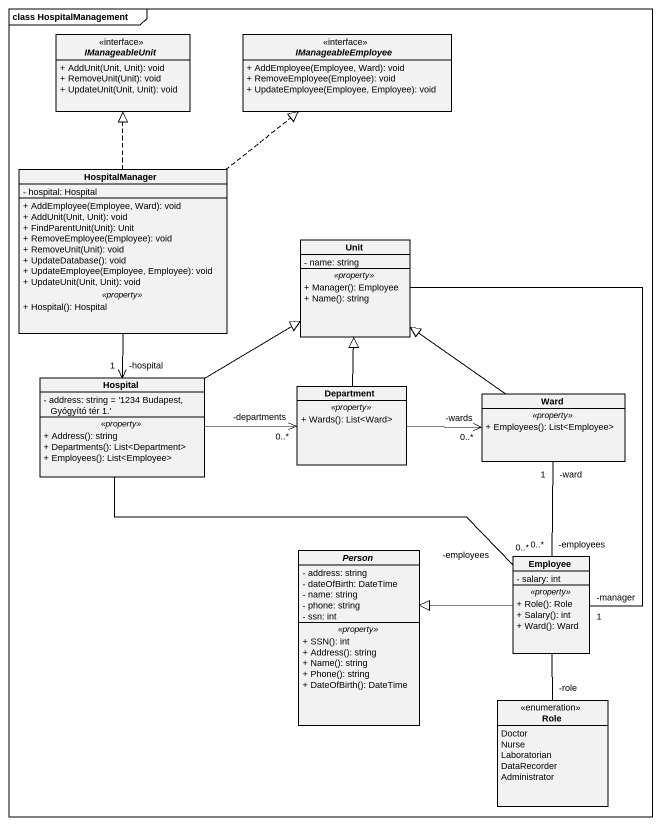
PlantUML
@startuml
mainframe class HospitalManagement
hide circle
hide empty members
skinparam classAttributeIconSize 0
interface IManageableUnit {
  + AddUnit(Unit, Unit): void
  + RemoveUnit(Unit): void
  + UpdateUnit(Unit, Unit): void
}
interface IManageableEmployee {
  + AddEmployee(Employee, Ward): void
  + RemoveEmployee(Employee): void
  + UpdateEmployee(Employee, Employee): void
}
class HospitalManager {
  - hospital: Hospital
  --
  + AddEmployee(Employee, Ward): void
  + AddUnit(Unit, Unit): void
  + FindParentUnit(Unit): Unit
  + RemoveEmployee(Employee): void
  + RemoveUnit(Unit): void
  + UpdateDatabase(): void
  + UpdateEmployee(Employee, Employee): void
  + UpdateUnit(Unit, Unit): void
  .. <<property>> ..
  + Hospital(): Hospital
}
class Unit {
  - name: string
  .. <<property>> ..
  + Manager(): Employee
  + Name(): string
}
class Hospital {
  - address: string = '1234 Budapest, Gyógyító tér 1.'
  .. <<property>> ..
  + Address(): string
  + Departments(): List<Department>
  + Employees(): List<Employee>
}
class Department {
  .. <<property>> ..
  + Wards(): List<Ward>
}
class Ward {
  .. <<property>> ..
  + Employees(): List<Employee>
}
abstract class "Person" as Person_ {
  - address: string
  - dateOfBirth: DateTime
  - name: string
  - phone: string
  - ssn: int
  .. <<property>> ..
  + SSN(): int
  + Address(): string
  + Name(): string
  + Phone(): string
  + DateOfBirth(): DateTime
}
class Employee {
  - salary: int
  .. <<property>> ..
  + Role(): Role
  + Salary(): int
  + Ward(): Ward
}
enum Role {
  Doctor
  Nurse
  Laboratorian
  DataRecorder
  Administrator
}
HospitalManager .up.|> IManageableUnit
HospitalManager .up.|> IManageableEmployee
HospitalManager --> "-hospital\n1" Hospital
Unit -- "-manager\n1" Employee
Hospital -right-|> Unit
Hospital -right-> "-departments\n0..*" Department
Hospital -right- "-employees\n0..*" Employee
Department -up-|> Unit
Department -right-> "-wards\n0..*" Ward
Ward -up-|> Unit
Ward "-ward\n1" -- "-employees\n0..*" Employee
Employee -left-|> Person_
Employee -- "-role" Role
@enduml
